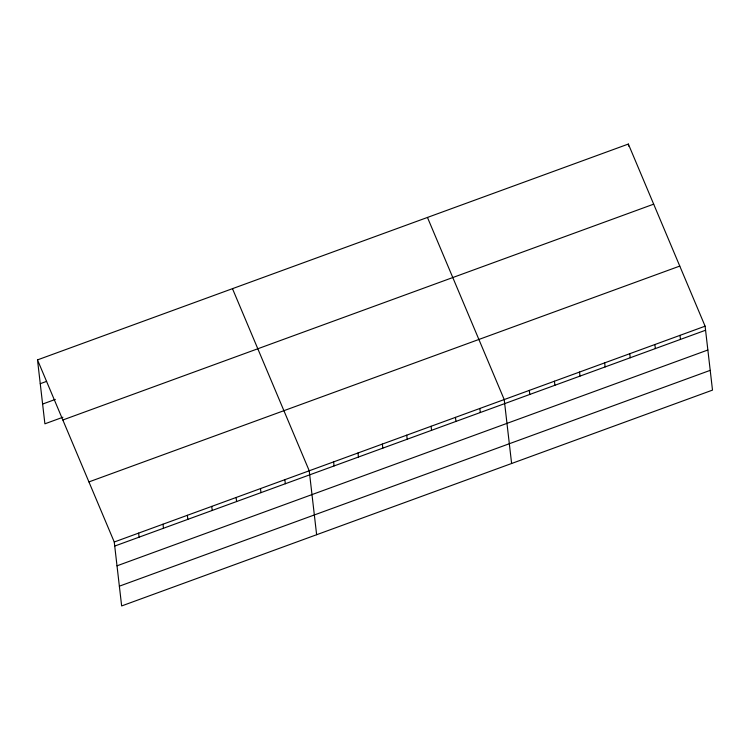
<?xml version="1.0" encoding="UTF-8"?>
<svg xmlns="http://www.w3.org/2000/svg" width="750" height="750" viewBox="0 0 750 750"><rect width="100%" height="100%" fill="white"/><g stroke="black" fill="none" stroke-linecap="round" stroke-linejoin="round"><path stroke-width="1.12" d="M37.5 359.887L628.35 144.056L705.103 326.184L712.5 390.113L121.65 605.944L114.253 542.006L37.5 359.887L44.897 423.816L62.916 417.234M40.256 383.7L46.612 381.375M42.609 404.053L55.331 399.413M62.831 419.991L653.681 204.159M88.922 481.912L679.772 266.081M114.253 542.006L705.103 326.184M114.722 546.066L705.572 330.234M117.009 565.819L707.859 349.997M119.362 586.181L710.212 370.35M427.462 217.444L504.216 399.562L511.613 463.491M232.481 288.666L309.234 470.784L316.631 534.712M679.988 335.353L680.466 339.413M654.881 344.531L655.35 348.581M628.35 144.056L628.584 146.091M629.766 353.7L630.234 357.759M604.659 362.878L605.128 366.928M579.544 372.047L580.012 376.097M554.438 381.216L554.906 385.275M529.322 390.394L529.791 394.444M479.841 408.469L480.309 412.519M455.466 417.366L455.934 421.425M431.1 426.272L431.569 430.331M406.725 435.178L407.194 439.228M382.35 444.075L382.819 448.134M357.984 452.981L358.453 457.031M333.609 461.887L334.078 465.938M284.859 479.691L285.328 483.741M260.494 488.597L260.963 492.647M236.119 497.494L236.588 501.553M211.744 506.4L212.213 510.45M187.369 515.297L187.838 519.356M163.003 524.203L163.472 528.263M138.628 533.109L139.097 537.159"/></g></svg>
